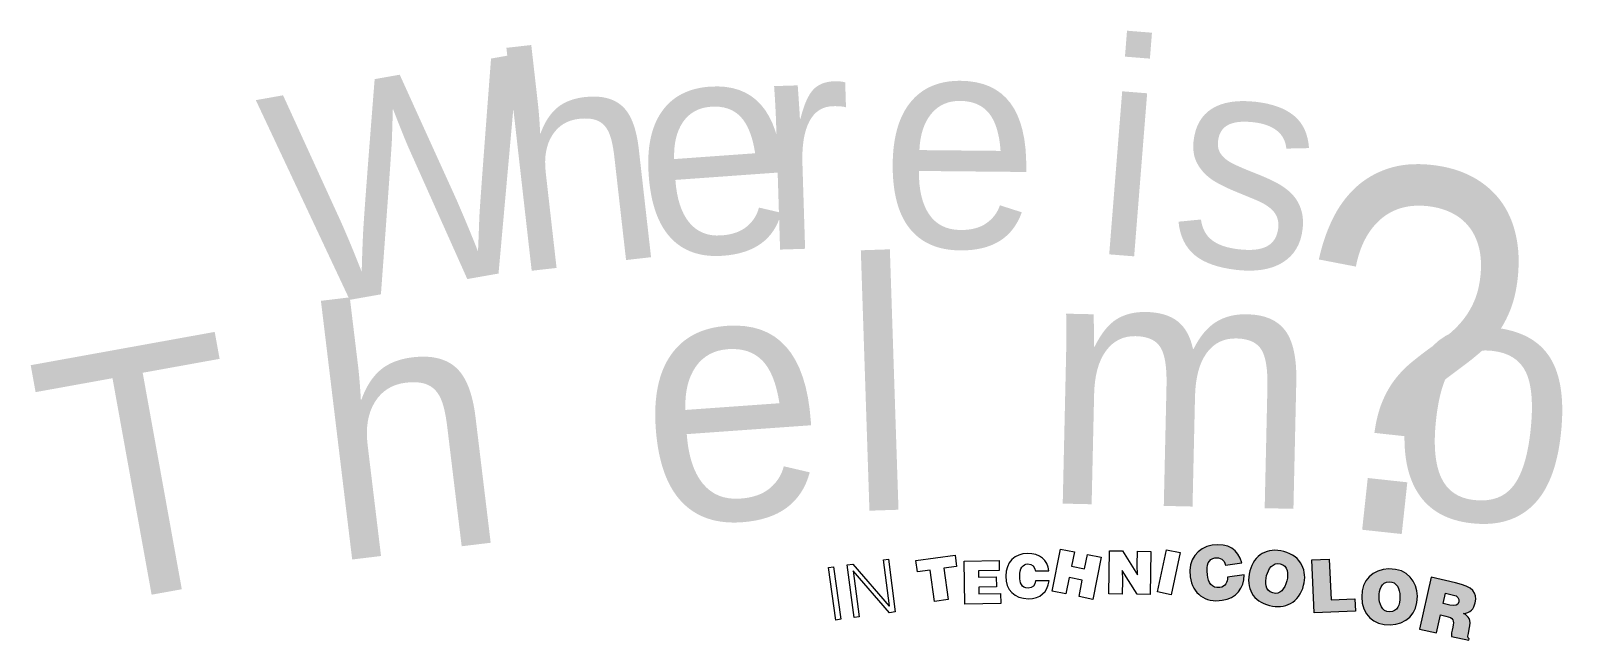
# Model space of a CAD drawing. Header units: inches. Extents: x -2890 to 3787, y -2621 to 618.
# Drawn here: x -2890 to -2171, y -1892 to -1607 of the extents above; entities that cross this region are included whole.
import ezdxf

# ---------------------------------------------------------------- set-up
doc = ezdxf.new("R2010")
doc.units = ezdxf.units.IN
doc.header["$MEASUREMENT"] = 0
doc.layers.add('Capa 1', color=7, linetype='Continuous')
doc.styles.add('Style 80', font='', dxfattribs={"width": 1.000002, "height": 99.709583})
doc.styles.add('Style 81', font='', dxfattribs={"width": 1.000002, "height": 99.709587})
doc.styles.add('Style 82', font='', dxfattribs={"width": 1.000002, "height": 99.709584})
doc.styles.add('Style 83', font='', dxfattribs={"width": 1.000002, "height": 99.709582})
doc.styles.add('Style 84', font='', dxfattribs={"width": 1.000002, "height": 99.709582})
doc.styles.add('Style 86', font='', dxfattribs={"width": 1.000002, "height": 99.709585})
doc.styles.add('Style 87', font='', dxfattribs={"width": 1.000002, "height": 99.709586})
doc.styles.add('Style 88', font='', dxfattribs={"width": 0.999998, "height": 115.796487})
doc.styles.add('Style 89', font='', dxfattribs={"width": 0.999998, "height": 115.796488})
doc.styles.add('Style 90', font='', dxfattribs={"width": 0.999998, "height": 115.796483})
doc.styles.add('Style 91', font='', dxfattribs={"width": 0.999998, "height": 115.796486})
doc.styles.add('Style 92', font='', dxfattribs={"width": 0.999998, "height": 115.796485})
doc.styles.add('Style 93', font='', dxfattribs={"width": 0.999998, "height": 115.796483})
doc.styles.get('Style 80').set_extended_font_data('AirstreamNF')
doc.styles.get('Style 81').set_extended_font_data('AirstreamNF')
doc.styles.get('Style 82').set_extended_font_data('AirstreamNF')
doc.styles.get('Style 83').set_extended_font_data('AirstreamNF')
doc.styles.get('Style 84').set_extended_font_data('AirstreamNF')
doc.styles.get('Style 86').set_extended_font_data('AirstreamNF')
doc.styles.get('Style 87').set_extended_font_data('AirstreamNF')
doc.styles.get('Style 88').set_extended_font_data('SeasideResortNF')
doc.styles.get('Style 89').set_extended_font_data('SeasideResortNF')
doc.styles.get('Style 90').set_extended_font_data('SeasideResortNF')
doc.styles.get('Style 91').set_extended_font_data('SeasideResortNF')
doc.styles.get('Style 92').set_extended_font_data('SeasideResortNF')
doc.styles.get('Style 93').set_extended_font_data('SeasideResortNF')

# ---------------------------------------------------------------- blocks, each defined once
blk = doc.blocks.new('block 25')
at = {"layer": 'Capa 1', "true_color": 0xd87372}
h = blk.add_hatch(color=23, dxfattribs=at)
h.dxf.hatch_style = 2
edge = h.paths.add_edge_path()
edge.add_spline(control_points=[(-2330.88, -1856.86), (-2331.5, -1854.33), (-2333.33, -1853.11), (-2335.86, -1853.49), (-2338.69, -1853.92), (-2340.03, -1856.6), (-2339.32, -1861.35), (-2338.79, -1864.8), (-2337.55, -1867.93), (-2333.45, -1867.31), (-2330.86, -1866.91), (-2329.9, -1864.92), (-2329.95, -1862.52), (-2329.95, -1862.52), (-2322.2, -1861.34), (-2322.2, -1861.34), (-2321.96, -1867.8), (-2325.92, -1872.31), (-2332.41, -1873.3), (-2340.53, -1874.53), (-2346.21, -1870.28), (-2347.41, -1862.3), (-2348.62, -1854.34), (-2343.97, -1848.57), (-2337.11, -1847.53), (-2329.6, -1846.4), (-2324.84, -1849.48), (-2323.23, -1855.7), (-2323.23, -1855.7), (-2330.88, -1856.86), (-2330.88, -1856.86)], knot_values=[0, 0, 0, 0, 1, 1, 1, 2, 2, 2, 3, 3, 3, 4, 4, 4, 5, 5, 5, 6, 6, 6, 7, 7, 7, 8, 8, 8, 9, 9, 9, 10, 10, 10, 10], degree=3, periodic=1)
at = {"layer": 'Capa 1', "true_color": 0x75b186}
h = blk.add_hatch(color=103, dxfattribs=at)
h.dxf.hatch_style = 2
edge = h.paths.add_edge_path()
edge.add_spline(control_points=[(-2294.27, -1866.26), (-2296.42, -1874.45), (-2303.14, -1877.62), (-2310.26, -1875.75), (-2317.81, -1873.78), (-2321.63, -1867.78), (-2319.49, -1859.59), (-2317.51, -1852.04), (-2311.11, -1848.47), (-2303.63, -1850.42), (-2295.04, -1852.67), (-2292.61, -1859.91), (-2294.27, -1866.26)], knot_values=[0, 0, 0, 0, 1, 1, 1, 2, 2, 2, 3, 3, 3, 4, 4, 4, 4], degree=3, periodic=1)
edge = h.paths.add_edge_path()
edge.add_spline(control_points=[(-2311.62, -1861.72), (-2312.42, -1864.8), (-2312.49, -1868.89), (-2308.72, -1869.87), (-2305.31, -1870.77), (-2303.2, -1868.17), (-2302.16, -1864.2), (-2301.3, -1860.92), (-2301.73, -1857.1), (-2305.23, -1856.29), (-2308.81, -1855.35), (-2310.82, -1858.68), (-2311.62, -1861.72)], knot_values=[0, 0, 0, 0, 1, 1, 1, 2, 2, 2, 3, 3, 3, 4, 4, 4, 4], degree=3, periodic=1)
at = {"layer": 'Capa 1', "true_color": 0x807dd8}
h = blk.add_hatch(color=183, dxfattribs=at)
h.dxf.hatch_style = 2
h.paths.add_polyline_path([(-2289.3, -1879.25), (-2290.46, -1854.4), (-2282.32, -1854.02), (-2281.43, -1873.07), (-2270.25, -1872.55), (-2269.98, -1878.34)])
at = {"layer": 'Capa 1', "true_color": 0xd8ca72}
h = blk.add_hatch(color=53, dxfattribs=at)
h.dxf.hatch_style = 2
edge = h.paths.add_edge_path()
edge.add_spline(control_points=[(-2241.02, -1871.3), (-2240.86, -1879.77), (-2246.47, -1884.64), (-2253.83, -1884.77), (-2261.64, -1884.92), (-2266.94, -1880.18), (-2267.1, -1871.72), (-2267.24, -1863.91), (-2262.05, -1858.74), (-2254.31, -1858.6), (-2245.44, -1858.43), (-2241.14, -1864.74), (-2241.02, -1871.3)], knot_values=[0, 0, 0, 0, 1, 1, 1, 2, 2, 2, 3, 3, 3, 4, 4, 4, 4], degree=3, periodic=1)
edge = h.paths.add_edge_path()
edge.add_spline(control_points=[(-2258.94, -1871.64), (-2258.89, -1874.81), (-2257.85, -1878.77), (-2253.94, -1878.7), (-2250.42, -1878.63), (-2249.1, -1875.57), (-2249.17, -1871.46), (-2249.23, -1868.07), (-2250.68, -1864.5), (-2254.27, -1864.67), (-2257.97, -1864.74), (-2259, -1868.49), (-2258.94, -1871.64)], knot_values=[0, 0, 0, 0, 1, 1, 1, 2, 2, 2, 3, 3, 3, 4, 4, 4, 4], degree=3, periodic=1)
at = {"layer": 'Capa 1', "true_color": 0xaa6766}
h = blk.add_hatch(color=25, dxfattribs=at)
h.dxf.hatch_style = 2
edge = h.paths.add_edge_path()
edge.add_spline(control_points=[(-2230.2, -1880.13), (-2230.2, -1880.13), (-2232.12, -1888.58), (-2232.12, -1888.58), (-2232.12, -1888.58), (-2240.07, -1886.78), (-2240.07, -1886.78), (-2240.07, -1886.78), (-2234.55, -1862.53), (-2234.55, -1862.53), (-2234.55, -1862.53), (-2223.1, -1865.13), (-2223.1, -1865.13), (-2215.02, -1866.97), (-2212.85, -1869.76), (-2213.93, -1874.48), (-2214.56, -1877.27), (-2216.34, -1879.35), (-2219.35, -1879.48), (-2217, -1881), (-2215.59, -1881.96), (-2216.7, -1886.84), (-2217.42, -1890.01), (-2217.77, -1891.07), (-2216.83, -1891.28), (-2216.83, -1891.28), (-2216.99, -1892.02), (-2216.99, -1892.02), (-2216.99, -1892.02), (-2225.04, -1890.19), (-2225.04, -1890.19), (-2225.12, -1889.61), (-2224.97, -1888.01), (-2224.48, -1885.86), (-2223.76, -1882.69), (-2224.06, -1881.52), (-2227.77, -1880.68), (-2227.77, -1880.68), (-2230.2, -1880.13), (-2230.2, -1880.13)], knot_values=[0, 0, 0, 0, 1, 1, 1, 2, 2, 2, 3, 3, 3, 4, 4, 4, 5, 5, 5, 6, 6, 6, 7, 7, 7, 8, 8, 8, 9, 9, 9, 10, 10, 10, 11, 11, 11, 12, 12, 12, 13, 13, 13, 13], degree=3, periodic=1)
edge = h.paths.add_edge_path()
edge.add_spline(control_points=[(-2228.99, -1874.81), (-2228.99, -1874.81), (-2225.85, -1875.52), (-2225.85, -1875.52), (-2223.39, -1876.08), (-2221.94, -1875.77), (-2221.56, -1874.09), (-2221.17, -1872.37), (-2222.33, -1871.25), (-2224.18, -1870.83), (-2224.18, -1870.83), (-2227.89, -1869.99), (-2227.89, -1869.99), (-2227.89, -1869.99), (-2228.99, -1874.81), (-2228.99, -1874.81)], knot_values=[0, 0, 0, 0, 1, 1, 1, 2, 2, 2, 3, 3, 3, 4, 4, 4, 5, 5, 5, 5], degree=3, periodic=1)
at = {"layer": 'Capa 1', "lineweight": 0}
for points in [[(-2505.19, -1859.5), (-2505.26, -1859.51), (-2502.43, -1881.01), (-2504.76, -1881.32), (-2508, -1856.67), (-2505.37, -1856.32), (-2488.29, -1875.98), (-2488.22, -1875.97), (-2491.05, -1854.44), (-2488.73, -1854.13), (-2485.48, -1878.78), (-2488.19, -1879.14), (-2505.19, -1859.5)], [(-2475.82, -1854.75), (-2457.53, -1852.23), (-2456.82, -1857.47), (-2462.69, -1858.28), (-2460.67, -1872.99), (-2467.2, -1873.88), (-2469.23, -1859.18), (-2475.1, -1859.98), (-2475.82, -1854.75)], [(-2452.88, -1875.13), (-2453.29, -1854.99), (-2436.87, -1854.66), (-2436.78, -1859.36), (-2446.59, -1859.56), (-2446.53, -1862.44), (-2438.23, -1862.27), (-2438.13, -1866.97), (-2446.44, -1867.13), (-2446.37, -1870.29), (-2436.17, -1870.09), (-2436.07, -1874.78), (-2452.88, -1875.13)], [(-2412.05, -1869.06), (-2408.1, -1849.32), (-2401.63, -1850.61), (-2402.96, -1857.27), (-2396.85, -1858.5), (-2395.51, -1851.83), (-2389.04, -1853.13), (-2392.99, -1872.87), (-2399.46, -1871.57), (-2397.93, -1863.92), (-2404.05, -1862.7), (-2405.58, -1870.35), (-2412.05, -1869.06)], [(-2372.01, -1861.31), (-2372.2, -1856.72), (-2372.12, -1850.32), (-2365.8, -1850.41), (-2366.07, -1870.53), (-2372.25, -1870.45), (-2379.29, -1859.4), (-2379.1, -1863.98), (-2379.18, -1870.36), (-2385.5, -1870.27), (-2385.23, -1850.14), (-2379.05, -1850.23), (-2372.01, -1861.31)], [(-2362.77, -1869.32), (-2358.57, -1849.64), (-2352.11, -1851.01), (-2356.32, -1870.7), (-2362.77, -1869.32)], [(-2289.3, -1879.25), (-2290.46, -1854.4), (-2282.32, -1854.02), (-2281.43, -1873.07), (-2270.25, -1872.55), (-2269.98, -1878.34), (-2289.3, -1879.25)], [(-2513.33, -1882.53), (-2516.79, -1857.91), (-2514.47, -1857.58), (-2511.01, -1882.21), (-2513.33, -1882.53)]]:
    blk.add_lwpolyline(points, dxfattribs=at)
for points, knots in [([(-2330.88, -1856.86), (-2331.5, -1854.33), (-2333.33, -1853.11), (-2335.86, -1853.49), (-2338.69, -1853.92), (-2340.03, -1856.6), (-2339.32, -1861.35), (-2338.79, -1864.8), (-2337.55, -1867.93), (-2333.45, -1867.31), (-2330.86, -1866.91), (-2329.9, -1864.92), (-2329.95, -1862.52), (-2329.95, -1862.52), (-2322.2, -1861.34), (-2322.2, -1861.34), (-2321.96, -1867.8), (-2325.92, -1872.31), (-2332.41, -1873.3), (-2340.53, -1874.53), (-2346.21, -1870.28), (-2347.41, -1862.3), (-2348.62, -1854.34), (-2343.97, -1848.57), (-2337.11, -1847.53), (-2329.6, -1846.4), (-2324.84, -1849.48), (-2323.23, -1855.7), (-2323.23, -1855.7), (-2330.88, -1856.86), (-2330.88, -1856.86)], [0, 0, 0, 0, 1, 1, 1, 2, 2, 2, 3, 3, 3, 4, 4, 4, 5, 5, 5, 6, 6, 6, 7, 7, 7, 8, 8, 8, 9, 9, 9, 10, 10, 10, 10]), ([(-2419.9, -1859.59), (-2420.1, -1857.49), (-2421.41, -1856.29), (-2423.48, -1856.3), (-2425.8, -1856.3), (-2427.2, -1858.29), (-2427.19, -1862.18), (-2427.19, -1865), (-2426.57, -1867.66), (-2423.21, -1867.65), (-2421.09, -1867.65), (-2420.08, -1866.16), (-2419.83, -1864.23), (-2419.83, -1864.23), (-2413.49, -1864.22), (-2413.49, -1864.22), (-2414.06, -1869.42), (-2417.78, -1872.56), (-2423.09, -1872.57), (-2429.74, -1872.58), (-2433.78, -1868.51), (-2433.79, -1861.97), (-2433.8, -1855.45), (-2429.39, -1851.39), (-2423.77, -1851.38), (-2417.62, -1851.37), (-2414.18, -1854.41), (-2413.64, -1859.58), (-2413.64, -1859.58), (-2419.9, -1859.59), (-2419.9, -1859.59)], [0, 0, 0, 0, 1, 1, 1, 2, 2, 2, 3, 3, 3, 4, 4, 4, 5, 5, 5, 6, 6, 6, 7, 7, 7, 8, 8, 8, 9, 9, 9, 10, 10, 10, 10]), ([(-2294.27, -1866.26), (-2296.42, -1874.45), (-2303.14, -1877.62), (-2310.26, -1875.75), (-2317.81, -1873.78), (-2321.63, -1867.78), (-2319.49, -1859.59), (-2317.51, -1852.04), (-2311.11, -1848.47), (-2303.63, -1850.42), (-2295.04, -1852.67), (-2292.61, -1859.91), (-2294.27, -1866.26)], [0, 0, 0, 0, 1, 1, 1, 2, 2, 2, 3, 3, 3, 4, 4, 4, 4]), ([(-2311.62, -1861.72), (-2312.42, -1864.8), (-2312.49, -1868.89), (-2308.72, -1869.87), (-2305.31, -1870.77), (-2303.2, -1868.17), (-2302.16, -1864.2), (-2301.3, -1860.92), (-2301.73, -1857.1), (-2305.23, -1856.29), (-2308.81, -1855.35), (-2310.82, -1858.68), (-2311.62, -1861.72)], [0, 0, 0, 0, 1, 1, 1, 2, 2, 2, 3, 3, 3, 4, 4, 4, 4]), ([(-2241.02, -1871.3), (-2240.86, -1879.77), (-2246.47, -1884.64), (-2253.83, -1884.77), (-2261.64, -1884.92), (-2266.94, -1880.18), (-2267.1, -1871.72), (-2267.24, -1863.91), (-2262.05, -1858.74), (-2254.31, -1858.6), (-2245.44, -1858.43), (-2241.14, -1864.74), (-2241.02, -1871.3)], [0, 0, 0, 0, 1, 1, 1, 2, 2, 2, 3, 3, 3, 4, 4, 4, 4]), ([(-2258.94, -1871.64), (-2258.89, -1874.81), (-2257.85, -1878.77), (-2253.94, -1878.7), (-2250.42, -1878.63), (-2249.1, -1875.57), (-2249.17, -1871.46), (-2249.23, -1868.07), (-2250.68, -1864.5), (-2254.27, -1864.67), (-2257.97, -1864.74), (-2259, -1868.49), (-2258.94, -1871.64)], [0, 0, 0, 0, 1, 1, 1, 2, 2, 2, 3, 3, 3, 4, 4, 4, 4]), ([(-2230.2, -1880.13), (-2230.2, -1880.13), (-2232.12, -1888.58), (-2232.12, -1888.58), (-2232.12, -1888.58), (-2240.07, -1886.78), (-2240.07, -1886.78), (-2240.07, -1886.78), (-2234.55, -1862.53), (-2234.55, -1862.53), (-2234.55, -1862.53), (-2223.1, -1865.13), (-2223.1, -1865.13), (-2215.02, -1866.97), (-2212.85, -1869.76), (-2213.93, -1874.48), (-2214.56, -1877.27), (-2216.34, -1879.35), (-2219.35, -1879.48), (-2217, -1881), (-2215.59, -1881.96), (-2216.7, -1886.84), (-2217.42, -1890.01), (-2217.77, -1891.07), (-2216.83, -1891.28), (-2216.83, -1891.28), (-2216.99, -1892.02), (-2216.99, -1892.02), (-2216.99, -1892.02), (-2225.04, -1890.19), (-2225.04, -1890.19), (-2225.12, -1889.61), (-2224.97, -1888.01), (-2224.48, -1885.86), (-2223.76, -1882.69), (-2224.06, -1881.52), (-2227.77, -1880.68), (-2227.77, -1880.68), (-2230.2, -1880.13), (-2230.2, -1880.13)], [0, 0, 0, 0, 1, 1, 1, 2, 2, 2, 3, 3, 3, 4, 4, 4, 5, 5, 5, 6, 6, 6, 7, 7, 7, 8, 8, 8, 9, 9, 9, 10, 10, 10, 11, 11, 11, 12, 12, 12, 13, 13, 13, 13]), ([(-2228.99, -1874.81), (-2228.99, -1874.81), (-2225.85, -1875.52), (-2225.85, -1875.52), (-2223.39, -1876.08), (-2221.94, -1875.77), (-2221.56, -1874.09), (-2221.17, -1872.37), (-2222.33, -1871.25), (-2224.18, -1870.83), (-2224.18, -1870.83), (-2227.89, -1869.99), (-2227.89, -1869.99), (-2227.89, -1869.99), (-2228.99, -1874.81), (-2228.99, -1874.81)], [0, 0, 0, 0, 1, 1, 1, 2, 2, 2, 3, 3, 3, 4, 4, 4, 5, 5, 5, 5])]:
    blk.add_open_spline(points, degree=3, knots=knots, dxfattribs=at)
at = {"layer": 'Capa 1', "color": 18, "true_color": 0x000000, "width": 1.000002}
for s, rotation, style, p in [('i', 355.44003, 'Style 86', (-2394.22, -1710.66)), ('W', 10.02143, 'Style 80', (-2768.15, -1737.47)), ('h', 6.4753, 'Style 81', (-2664.93, -1720.09)), ('e', 4.10154, 'Style 82', (-2603.84, -1713.31)), ('r', 1.81112, 'Style 83', (-2548.67, -1709.43)), ('e', 359.44735, 'Style 84', (-2492.74, -1707.75)), ('s', 353.59902, 'Style 87', (-2358.57, -1713.53))]:
    blk.add_text(s, height=99.71, rotation=rotation, dxfattribs=dict(at, style=style)).set_placement(p)
at = {"layer": 'Capa 1', "color": 12, "true_color": 0xbd0500, "width": 0.999998}
for s, rotation, style, p in [('l', 1.89736, 'Style 91', (-2508.02, -1831.71)), ('h', 6.89318, 'Style 89', (-2750.46, -1855.5)), ('m', 358.69907, 'Style 92', (-2417.82, -1827.8)), ('e', 4.08849, 'Style 90', (-2601, -1838.25)), ('o', 353.86652, 'Style 93', (-2257.73, -1831.07)), ('T', 10.2477, 'Style 88', (-2873.15, -1877.82))]:
    blk.add_text(s, height=115.8, rotation=rotation, dxfattribs=dict(at, style=style)).set_placement(p)
at = {"layer": 'Capa 1', "color": 16, "true_color": 0x740200, "insert": (-2308.44, -1835.78), "char_height": 170.7417, "attachment_point": 7, "rotation": 353.82185}
blk.add_mtext('\\fHelvetica LT Std Black Condensed|b0|i0|c0|p34;\\W0.999998;?', dxfattribs=at)

msp = doc.modelspace()

# ---------------------------------------------------------------- block references
at = {"layer": 'Capa 1'}
msp.add_blockref('block 25', (0, 0), dxfattribs=at)

doc.saveas('drawing.dxf')
